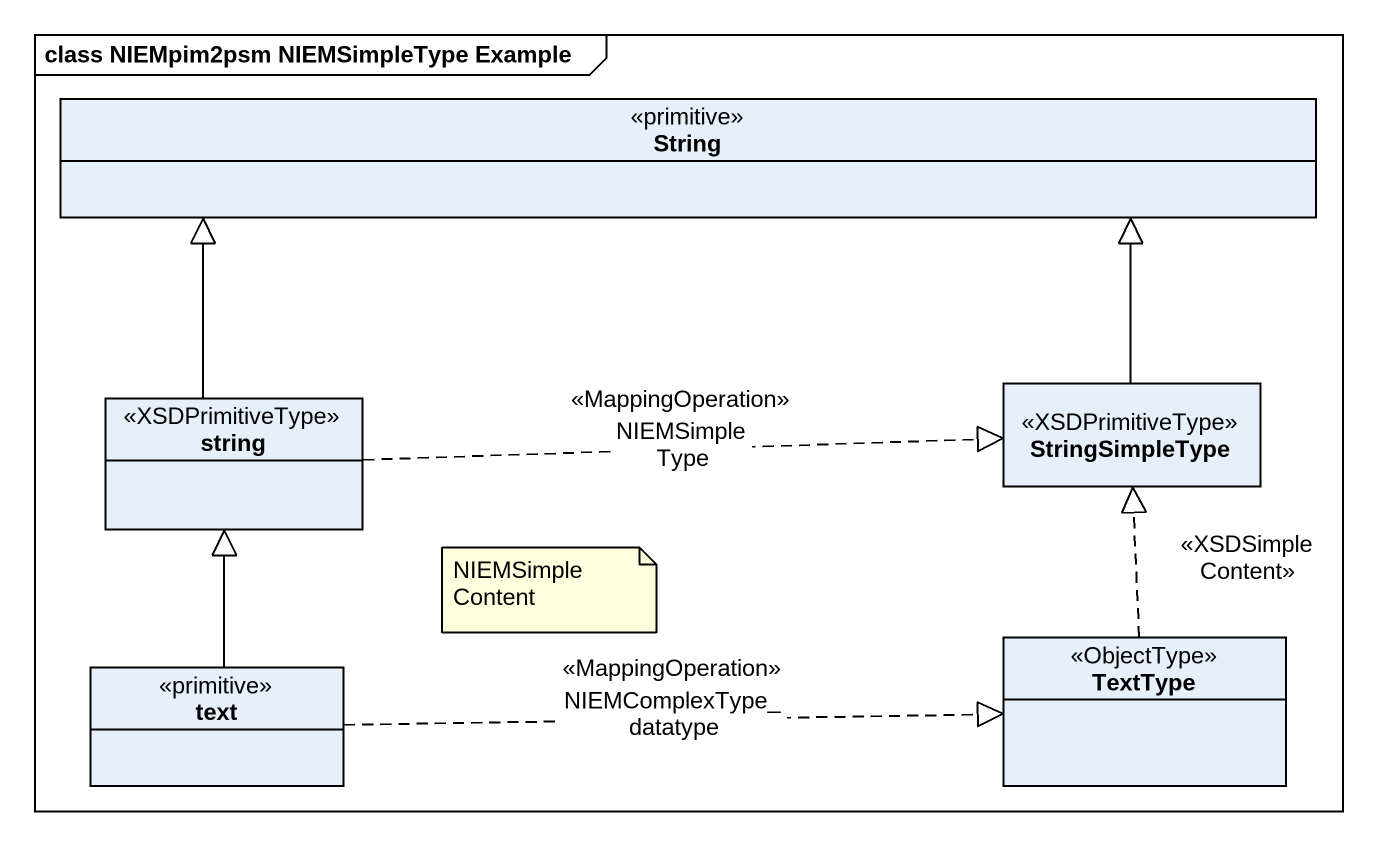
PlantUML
@startuml
mainframe class NIEMpim2psm NIEMSimpleType Example
hide circle
hide empty members
class String <<primitive>>
class string <<XSDPrimitiveType>>
class StringSimpleType <<XSDPrimitiveType>>
class TextType <<ObjectType>>
class text <<primitive>>
string -up-|> String
string .right.|> StringSimpleType : <<MappingOperation>>\nNIEMSimpleType
StringSimpleType -up-|> String
TextType .up.|> StringSimpleType : <<XSDSimpleContent>>
text -up-|> string
text .right.|> TextType : <<MappingOperation>>\nNIEMComplexType_datatype
note as N1
  NIEMSimpleContent
end note
@enduml
